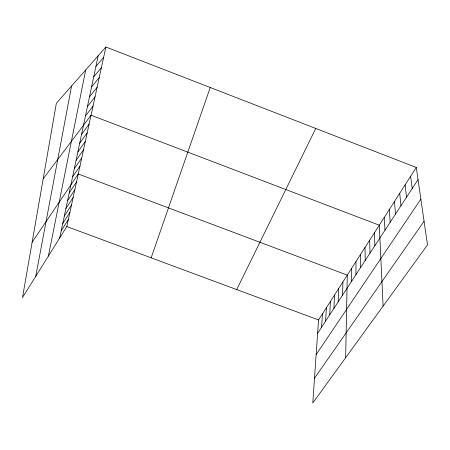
<?xml version="1.0" encoding="UTF-8"?>
<svg xmlns="http://www.w3.org/2000/svg" width="450" height="450" viewBox="0 0 450 450"><rect width="100%" height="100%" fill="white"/><g stroke="black" fill="none" stroke-linecap="round" stroke-linejoin="round"><path stroke-width="0.67" d="M355.933 274.68L355.973 261.557M351.433 281.571L351.585 268.403M345.656 357.694L347.282 275.113L78.261 173.97L32.147 242.179M342.568 295.144L342.934 281.897M338.203 301.832L338.676 288.546M333.923 308.379L334.496 295.071M329.726 314.803L330.396 301.466M325.614 321.103L326.374 307.738M321.581 327.279L322.425 313.897M416.278 167.468L318.555 319.939L312.778 402.992L427.5 244.924L416.278 167.468L105.891 47.008L56.334 103.337L22.5 297.534L66.819 226.553L105.891 47.008M35.758 276.3L71.556 86.034M48.364 256.112L85.708 69.947M59.687 237.977L98.168 55.783M151.144 257.833L210.234 87.502M236.722 289.581L315.748 128.453M61.194 230.833L68.361 219.476M62.736 223.549L69.93 212.259M64.305 216.118L71.528 204.902M65.903 208.541L73.164 197.398M317.621 333.338L418.039 179.595M67.539 200.801L74.829 189.748M69.204 192.909L76.528 181.941M316.142 354.594L420.863 199.108M72.596 176.856L79.976 166.084M74.317 168.705L81.731 158.034M314.505 378.208L424.069 221.22M76.078 160.38L83.514 149.822M77.873 151.881L85.343 141.435M79.706 143.196L87.204 132.879M81.579 134.325L89.106 124.144M43.178 178.858L91.046 115.217L379.277 225.197L383.091 306.118M85.449 115.993L93.032 106.104M87.452 106.521L95.057 96.789M89.499 96.834L97.133 87.272M91.592 86.923L99.248 77.541M93.735 76.787L101.413 67.59M95.923 66.409L103.629 57.414M66.819 226.553L318.555 319.939M410.642 176.265L412.211 188.511M405.129 184.866L406.519 197.224M399.735 193.281L400.956 205.746M394.453 201.516L395.511 214.082M389.289 209.576L390.189 222.232M384.233 217.468L384.981 230.209M374.423 232.768L374.889 245.655M369.669 240.188L370.001 253.142M365.012 247.455L365.214 260.466M360.45 254.576L360.529 267.643"/></g></svg>
